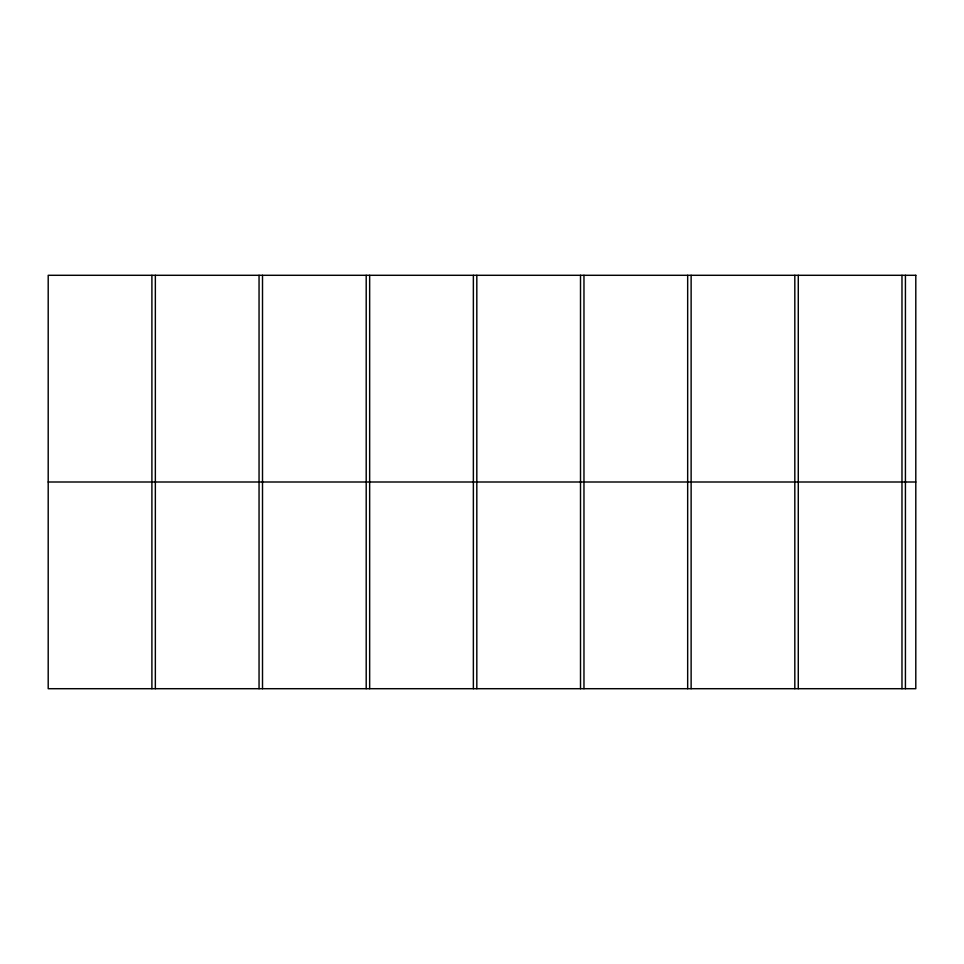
<?xml version="1.0" encoding="UTF-8"?>
<svg xmlns="http://www.w3.org/2000/svg" width="964" height="964" viewBox="0 0 964 964"><rect width="100%" height="100%" fill="white"/><g stroke="black" fill="none" stroke-linecap="round" stroke-linejoin="round"><path stroke-width="1.45" d="M48.2 482L915.8 482M905.425 275.294L905.425 688.706M901.979 275.294L901.979 688.706M798.276 275.294L798.276 688.706M794.818 275.294L794.818 688.706M691.128 275.294L691.128 688.706M687.669 275.294L687.669 688.706M583.967 275.294L583.967 688.706M580.509 275.294L580.509 688.706M476.819 275.294L476.819 688.706M473.36 275.294L473.36 688.706M369.658 275.294L369.658 688.706M366.2 275.294L366.2 688.706M262.509 275.294L262.509 688.706M259.051 275.294L259.051 688.706M155.349 275.294L155.349 688.706M151.902 275.294L151.902 688.706M915.8 275.294L48.2 275.294L48.2 688.706L915.8 688.706L915.8 275.294"/></g></svg>
